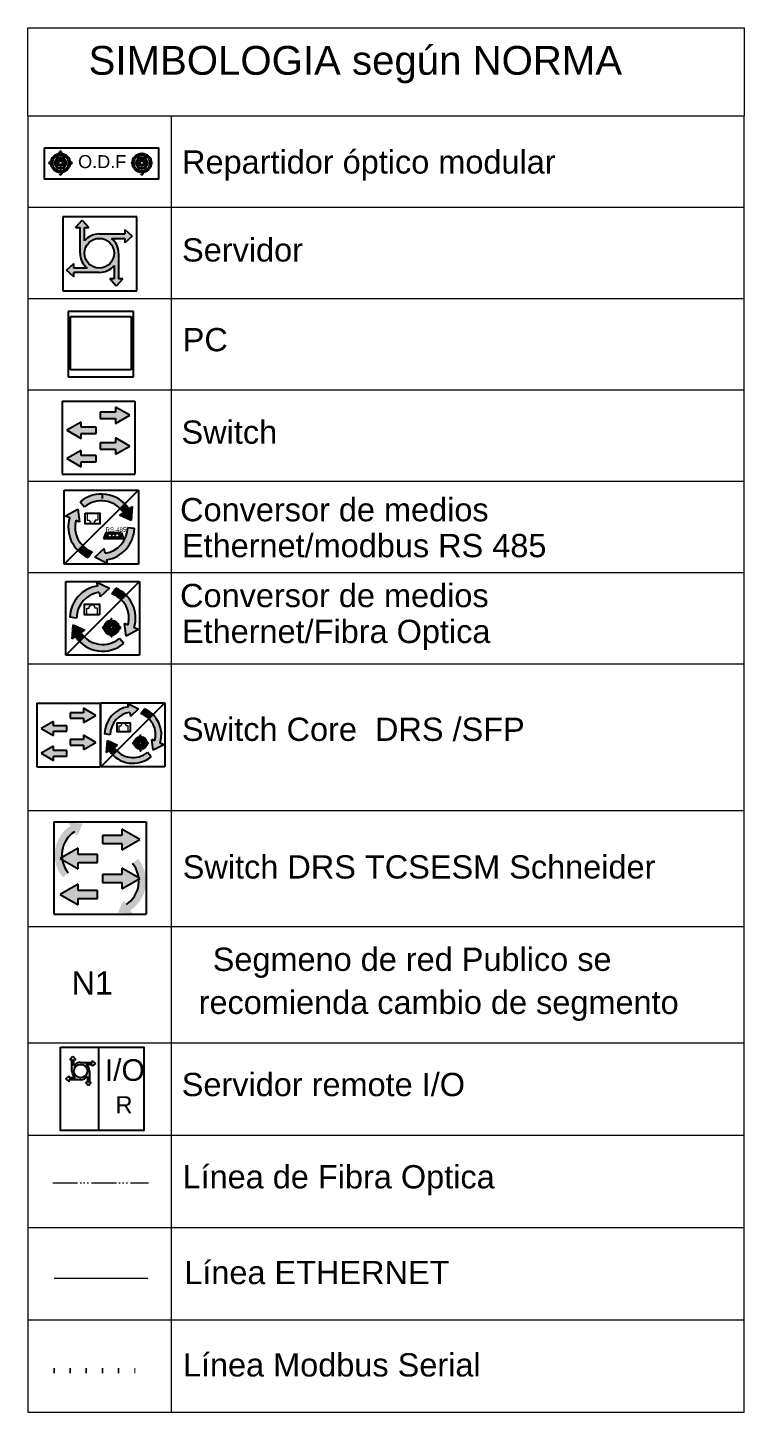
# Model space of a CAD drawing. Header units: millimetres. Extents: x 613 to 2691, y 4464 to 5516.
# Drawn here: x 2552.9 to 2691.2, y 4697 to 4964.1 of the extents above; entities that cross this region are included whole.
import ezdxf
from ezdxf.enums import TextEntityAlignment as Align

# ---------------------------------------------------------------- set-up
doc = ezdxf.new("R2010")
doc.units = ezdxf.units.MM
for name, pattern in [('ACAD_ISO03W100', [30, 12, -18]), ('ACAD_ISO06W100', [36, 24, -3, 0, -3, 0, -3, 0, -3]), ('ACAD_ISO07W100', [3, 0, -3])]:
    doc.linetypes.add(name, pattern=pattern)
doc.layers.add('LETRAS', color=7, linetype='Continuous', lineweight=5)
doc.layers.add('RACK', color=7, linetype='Continuous', lineweight=30)
for name, color, linetype in [('Línea F.O', 7, 'ACAD_ISO06W100'), ('Red de comunicación 485', 7, 'ACAD_ISO07W100'), ('SEGMENTADA', 7, 'ACAD_ISO03W100')]:
    doc.layers.add(name, color=color, linetype=linetype)
doc.styles.get("Standard").update_dxf_attribs({"font": 'arial.ttf'})

# ---------------------------------------------------------------- blocks, each defined once
blk = doc.blocks.new('O.D.F')
h = blk.add_hatch(color=256)
h.dxf.hatch_style = 1
h.paths.add_polyline_path([(-13.81008966296167, 0.1712454923288078, 0.5533011679273435), (-13.81008966296167, -0.3298933542248506), (-13.4343994409187, -0.3298933542248506, -0.0250829855585215), (-13.4467683232042, -0.08348926915891752, -0.02593439486746712), (-13.43354664647268, 0.1712454923288078)])
h.paths.add_polyline_path([(-8.160384981848438, 0.1773312129769238), (-8.539575056181548, 0.1773312129769238, -0.02655657968934562), (-8.525712279326854, -0.08348926915891752, -0.02446122243054062), (-8.537476280540432, -0.3238076332679611), (-8.160384982157211, -0.3238076332679611, 0.5533011673260855)])
h.paths.add_polyline_path([(-11.23646659772066, 2.364282155331466, -0.05105051562131976), (-10.73532775147578, 2.364211904751528), (-10.73532775147578, 2.744496721327096, 0.5533011673260855), (-11.23646659772066, 2.744496721635869)])
h.paths.add_polyline_path([(-11.23439186784344, -2.907423466618411, 0.5533011678461972), (-10.73325302128933, -2.907423466309638), (-10.73325302128933, -2.530976875315673, -0.05105054018279347), (-11.23439186784344, -2.53147189722381)])
h = blk.add_hatch(color=256)
h.dxf.hatch_style = 1
h.paths.add_polyline_path([(-13.44676832288454, -0.08348926915891752, 1), (-8.525712279337734, -0.08348926915891752, 1)])
h.paths.add_polyline_path([(-8.964890499902559, -0.08348926915891752, 1), (-13.00759010231972, -0.08348926915891752, 1)], flags=16)
h.paths.add_polyline_path([(-9.503268532791195, -0.08348926915891752, -1), (-12.46921206943108, -0.08348926915891752, -1)], flags=0)
h.paths.add_polyline_path([(-9.744065520501344, -0.08348926915891752, -1), (-12.22841508172093, -0.08348926915891752, -1)], flags=0)
h.paths.add_polyline_path([(-10.24317628656377, -0.08348926915891752, -1), (-11.72930431565851, -0.08348926915891752, -1)], flags=0)
h.paths.add_polyline_path([(-10.48257467220558, -0.08348926915891752, -1), (-11.4899059300167, -0.08348926915891752, -1)], flags=0)
h = blk.add_hatch(color=256)
h.dxf.hatch_style = 1
h.paths.add_polyline_path([(-12.46921206943108, -0.08348926915891752, 1), (-9.503268532791195, -0.08348926915891752, 1)])
h.paths.add_polyline_path([(-9.744065520501344, -0.08348926915891752, -1), (-12.22841508172093, -0.08348926915891752, -1)], flags=16)
h.paths.add_polyline_path([(-10.24317628656377, -0.08348926915891752, -1), (-11.72930431565851, -0.08348926915891752, -1)], flags=0)
h.paths.add_polyline_path([(-10.48257467220558, -0.08348926915891752, -1), (-11.4899059300167, -0.08348926915891752, -1)], flags=0)
h = blk.add_hatch(color=256)
h.dxf.hatch_style = 1
h.paths.add_polyline_path([(-11.72930431565851, -0.08348926915891752, 1), (-10.24317628656377, -0.08348926915891752, 1)])
h.paths.add_polyline_path([(-10.48257467220558, -0.08348926915891752, -1), (-11.4899059300167, -0.08348926915891752, -1)], flags=16)
h = blk.add_hatch(color=256)
h.dxf.hatch_style = 1
h.paths.add_polyline_path([(7.019271129818208, 0.1712454923288078, 0.5533011679273435), (7.019271129818208, -0.3298933542248506), (7.394961351861639, -0.3298933542248506, -0.0250829855585215), (7.382592469575684, -0.08348926915891752, -0.02593439486746712), (7.395814146307657, 0.1712454923288078)])
h.paths.add_polyline_path([(12.6689758109319, 0.1773312129769238), (12.28978573659879, 0.1773312129769238, -0.02655657968934562), (12.30364851345348, -0.08348926915891752, -0.02446122243054062), (12.2918845122399, -0.3238076332679611), (12.66897581062312, -0.3238076332679611, 0.5533011673260855)])
h.paths.add_polyline_path([(9.592894195059671, 2.364282155331466, -0.05105051562131976), (10.09403304130456, 2.364211904751528), (10.09403304130456, 2.744496721327096, 0.5533011673260855), (9.592894195059671, 2.744496721635869)])
h.paths.add_polyline_path([(9.594968924936893, -2.907423466618411, 0.5533011678461972), (10.09610777149055, -2.907423466309638), (10.09610777149055, -2.530976875315673, -0.05105054018279347), (9.594968924936893, -2.53147189722381)])
h = blk.add_hatch(color=256)
h.dxf.hatch_style = 1
h.paths.add_polyline_path([(7.382592469895792, -0.08348926915891752, 1), (12.3036485134426, -0.08348926915891752, 1)])
h.paths.add_polyline_path([(11.86447029287778, -0.08348926915891752, 1), (7.821770690460617, -0.08348926915891752, 1)], flags=16)
h.paths.add_polyline_path([(11.32609225998914, -0.08348926915891752, -1), (8.360148723349253, -0.08348926915891752, -1)], flags=0)
h.paths.add_polyline_path([(11.08529527227899, -0.08348926915891752, -1), (8.600945711059403, -0.08348926915891752, -1)], flags=0)
h.paths.add_polyline_path([(10.58618450621657, -0.08348926915891752, -1), (9.100056477121825, -0.08348926915891752, -1)], flags=0)
h.paths.add_polyline_path([(10.34678612057476, -0.08348926915891752, -1), (9.339454862763638, -0.08348926915891752, -1)], flags=0)
h = blk.add_hatch(color=256)
h.dxf.hatch_style = 1
h.paths.add_polyline_path([(8.360148723349253, -0.08348926915891752, 1), (11.32609225998914, -0.08348926915891752, 1)])
h.paths.add_polyline_path([(11.08529527227899, -0.08348926915891752, -1), (8.600945711059403, -0.08348926915891752, -1)], flags=16)
h.paths.add_polyline_path([(10.58618450621657, -0.08348926915891752, -1), (9.100056477121825, -0.08348926915891752, -1)], flags=0)
h.paths.add_polyline_path([(10.34678612057476, -0.08348926915891752, -1), (9.339454862763638, -0.08348926915891752, -1)], flags=0)
h = blk.add_hatch(color=256)
h.dxf.hatch_style = 1
h.paths.add_polyline_path([(9.100056477121825, -0.08348926915891752, 1), (10.58618450621657, -0.08348926915891752, 1)])
h.paths.add_polyline_path([(10.34678612057476, -0.08348926915891752, -1), (9.339454862763638, -0.08348926915891752, -1)], flags=16)
for p, q in [((-13.43350791901275, 0.1712454923288078), (-13.81008966327045, 0.1712454923288078)), ((-11.23646659772066, 2.367914977068949), (-11.23646659772066, 2.744496721635869)), ((-10.73532775147578, 2.367914977068949), (-10.73532775147578, 2.744496721635869)), ((-8.536966726415358, 0.1773312129769238), (-8.160384982465985, 0.1773312129769238)), ((-13.43350791901275, -0.3298933542248506), (-13.81008966327045, -0.3298933542248506)), ((-10.73325302128933, -2.530841722360265), (-10.73325302128933, -2.907423466618411)), ((-8.536966726415358, -0.3238076332679611), (-8.160384982465985, -0.3238076332679611)), ((10.09610777149055, -2.530841722360265), (10.09610777149055, -2.907423466618411))]:
    blk.add_line(p, q)
blk.add_lwpolyline([(-15.05533899297734, 3.773528597268296), (14.13274212205579, 3.773528597268296), (14.13274212205579, -4.240094632826867), (-15.05533899297734, -4.240094632826867)], close=True)
for centre, radius in [((-10.98624030111114, -0.08348926915891752), 2.460528021773404), ((-10.98624030111114, -0.08348926915891752), 2.021349801208579), ((-10.98624030111114, -0.08348926915891752), 1.482971768319944), ((-10.98624030111114, -0.08348926915891752), 1.242174780609794), ((-10.98624030111114, -0.08348926915891752), 0.7430640145473717), ((-10.98624030111114, -0.08348926915891752), 0.503665628905558), ((9.843120491669197, -0.08348926915891752), 2.460528021773404), ((9.843120491669197, -0.08348926915891752), 2.021349801208579), ((9.843120491669197, -0.08348926915891752), 1.482971768319944), ((9.843120491669197, -0.08348926915891752), 1.242174780609794), ((9.843120491669197, -0.08348926915891752), 0.7430640145473717), ((9.843120491669197, -0.08348926915891752), 0.503665628905558)]:
    blk.add_circle(centre, radius)
for centre, start, end in [((-13.65297852445883, -0.07932393094802137), 122.0883867405093, 237.9116132594908), ((-10.98589717475261, 2.587385582515026), 32.0883867405272, 147.9116132594728), ((-8.317496120969281, -0.07323820999113195), 302.0883867405272, 57.91161325947281), ((-10.98382244456616, -2.750312327806796), 212.0883867405272, 327.9116132594728), ((9.845538348213722, -2.750312327806796), 212.0883867405272, 327.9116132594728)]:
    blk.add_arc(centre, 0.2957514933841797, start, end)
at = {"insert": (-6.476095732202339, 1.909890228812628), "char_height": 3.316157899691895, "attachment_point": 1}
blk.add_mtext_dynamic_manual_height_columns('O.D.F', width=5.781666658497025, gutter_width=16.58078949845947, heights=[0], dxfattribs=at)
blk = doc.blocks.new('Servidor')
h = blk.add_hatch(color=256)
h.dxf.hatch_style = 1
h.paths.add_polyline_path([(0.01000995837739538, 0.005182445553373325), (0.007798916393312538, 0.007195767030225396), (0.007798916393767286, 0.005853552712096644), (3.413153548854908e-13, 0.005853552712454383, 0.2236037787042339), (-0.004511338394422637, 0.003729866652910028), (-0.004511338394422637, 0.007798916393767286), (-0.003169124076976004, 0.007798916393994659), (-0.005182445553145954, 0.01000995837716801), (-0.00719576702977065, 0.007798916393312538), (-0.00585355271186927, 0.007798916393539912), (-0.005853552712454384, 3.413146501540787e-13, 0.2236037787202359), (-0.003729866652635015, -0.004511338394650011), (-0.007798916393767286, -0.004511338394422637), (-0.007798916393767286, -0.003169124076976003), (-0.01000995837694063, -0.005182445553373329), (-0.007798916392857789, -0.007195767030225397), (-0.007798916393312538, -0.005853552712096644), (-1.706584092792118e-13, -0.005853552712454385, 0.2236037787285848), (0.004511338394877384, -0.003729866652360006), (0.004511338394877384, -0.007798916393767284), (0.003169124077430752, -0.007798916393994659), (0.005182445553600699, -0.010009958377168), (0.007195767030225401, -0.007798916393085161), (0.005853552712324016, -0.00779891639353991), (0.005853552712454385, -3.413155175158167e-13, 0.2236037787202359), (0.003729866652635015, 0.004511338394650011), (0.007798916393767286, 0.004511338394422637), (0.007798916394222035, 0.003169124076976004)])
h.paths.add_polyline_path([(0.004511338394726475, 0, -1), (-0.004511338394726475, 0, -1)], flags=16)
for p, q in [((-0.01112041947931175, 0.01108988545661305), (-0.01112041947931175, -0.01141011454342333)), ((0.01137958052072463, 0.01108988545661305), (-0.01112041947931175, 0.01108988545661305)), ((-0.00719576702977065, 0.007798916393312538), (-0.005182445553145953, 0.010009958377168)), ((-0.005182445553145953, 0.010009958377168), (-0.003169124076976004, 0.007798916393994659)), ((0.01137958052072463, -0.01141011454342333), (0.01137958052072463, 0.01108988545661305)), ((-0.00719576702977065, 0.007798916393312538), (-0.005853552712324017, 0.007798916393539912)), ((-0.005853552712324017, 0), (-0.00585355271186927, 0.007798916393539912)), ((-0.004511338394422637, 0.003729866652520286), (-0.004511338394422637, 0.007798916393539912)), ((-0.004511338394422637, 0.007798916393767286), (-0.003169124076976004, 0.007798916393994659)), ((0, 0.005853552712551391), (0.007798916393767286, 0.005853552712096644)), ((0.003729866652975034, 0.004511338394650011), (0.007798916393767286, 0.004511338394422637)), ((0.007798916393312538, 0.007195767030225397), (0.007798916393767286, 0.005853552712551391)), ((0.007798916393312538, 0.007195767030225397), (0.01000995837739538, 0.005182445553373327)), ((0.01000995837739538, 0.005182445553373327), (0.007798916394222033, 0.003169124076976004)), ((0.007798916393767286, 0.004511338394650011), (0.007798916394222033, 0.003169124076976004)), ((0.005853552712778765, 0), (0.005853552712324017, -0.007798916393539912)), ((-0.01000995837694063, -0.005182445553373327), (-0.007798916393767286, -0.003169124076976004)), ((-0.007798916393767286, -0.004511338394650011), (-0.007798916393767286, -0.003169124076976004)), ((0.004511338394877384, -0.003729866652520286), (0.004511338394877384, -0.007798916393539912)), ((-0.007798916392857791, -0.007195767030225397), (-0.01000995837694063, -0.005182445553373327)), ((-0.003729866652520286, -0.004511338394650011), (-0.007798916393312538, -0.004511338394422637)), ((0, -0.005853552712324017), (-0.007798916393312538, -0.005853552712096644)), ((-0.007798916392857791, -0.007195767030225397), (-0.007798916393312538, -0.005853552712324017)), ((0.004511338394877384, -0.007798916393767286), (0.003169124077430752, -0.007798916393994659)), ((0.005182445553600701, -0.010009958377168), (0.003169124077430752, -0.007798916393994659)), ((0.007195767030225397, -0.007798916393085165), (0.005182445553600701, -0.010009958377168)), ((0.007195767030225397, -0.007798916393085165), (0.005853552712778765, -0.007798916393539912)), ((-0.01112041947931175, -0.01141011454342333), (0.01137958052072463, -0.01141011454342333))]:
    blk.add_line(p, q)
blk.add_circle((0, 0), 0.004511338394726475)
for start, end in [(90, 140.4168716280866), (0, 50.41687162808657), (180, 230.4168716280866), (270, 320.4168716280865)]:
    blk.add_arc((0, 0), 0.005853552712454384, start, end)
blk = doc.blocks.new('pc')
blk.add_lwpolyline([(7.773080970128376, 8.897666323093972), (-12.31022558130871, 8.897666323093972), (-12.31022558130871, -11.17034053075417), (7.773080970128376, -11.17034053075417)], close=True)
at = {"layer": 'Línea F.O'}
blk.add_lwpolyline([(-11.56629723428296, 7.312600997414165), (7.091450185160738, 7.312600997414165), (7.091450185160738, -9.033577927112447), (-11.56629723428296, -9.033577927112447)], close=True, dxfattribs=at)
blk = doc.blocks.new('Switch')
h = blk.add_hatch(color=256)
h.dxf.hatch_style = 1
h.paths.add_polyline_path([(0.005095460543316221, 0.008981120919770547), (0.005095460543316221, 0.007434474695855897), (0.0003636602739334194, 0.007434474695855897), (0.0003636602739334194, 0.005476317794091301), (0.005095460543316221, 0.005476317794091301), (0.005095460543316221, 0.003929671570176652), (0.009470144005945258, 0.006455396244973599)])
h.paths.add_polyline_path([(0.009470144005945258, -0.003089543108444559), (0.005095460543316221, -0.0005638184336476115), (0.005095460543316221, -0.002110464657562261), (0.0003636602739334194, -0.002110464657562259), (0.0003636602739334194, -0.004068621559326859), (0.005095460543316221, -0.004068621559326857), (0.005095460543316221, -0.005615267783241505)])
h.paths.add_polyline_path([(-0.0008616959780738407, -0.005972321184117392), (-0.005593496247456642, -0.005972321184117391), (-0.005593496247456642, -0.004425674960202739), (-0.009968179710085675, -0.006951399634999689), (-0.005593496247456642, -0.009477124309796636), (-0.005593496247456644, -0.007930478085881989), (-0.0008616959780738389, -0.007930478085881985)])
h.paths.add_polyline_path([(-0.0008616959780738398, 0.002811917152939714), (-0.005593496247456644, 0.002811917152939714), (-0.005593496247456642, 0.004358563376854362), (-0.009968179710085682, 0.001832838702057415), (-0.005593496247456642, -0.000692885972739532), (-0.005593496247456644, 0.0008537602511751174), (-0.0008616959780738389, 0.0008537602511751183)])
for p, q in [((-0.01147213251488211, 0.01076012363773771), (0.01102786748515427, 0.01076012363773771)), ((-0.01147213251488211, 0.01076012363773771), (-0.01147213251488211, -0.01173987636229867)), ((0.009470144005945258, 0.006455396244973599), (0.005095460543316221, 0.008981120919770547)), ((0.005095460543316221, 0.008981120919770547), (0.005095460543316221, 0.007434474695855897)), ((0.01102786748515427, 0.01076012363773771), (0.01102786748515427, -0.0004898763622804836)), ((-0.005593496247456642, 0.004358563376854363), (-0.009968179710085678, 0.001832838702057416)), ((-0.005593496247456642, 0.002811917152939714), (-0.005593496247456642, 0.004358563376854363)), ((0.005095460543316221, 0.007434474695855897), (0.0003636602739334194, 0.007434474695855897)), ((0.0003636602739334194, 0.007434474695855897), (0.0003636602739334194, 0.005476317794091301)), ((0.0003636602739334194, 0.005476317794091301), (0.005095460543316221, 0.005476317794091301)), ((0.005095460543316221, 0.003929671570176652), (0.009470144005945258, 0.006455396244973599)), ((0.005095460543316221, 0.005476317794091301), (0.005095460543316221, 0.003929671570176652)), ((-0.009968179710085678, 0.001832838702057416), (-0.005593496247456642, -0.000692885972739532)), ((-0.0008616959780738398, 0.002811917152939714), (-0.005593496247456642, 0.002811917152939714)), ((-0.005593496247456642, -0.000692885972739532), (-0.005593496247456642, 0.0008537602511751174)), ((-0.005593496247456642, 0.0008537602511751174), (-0.0008616959780738398, 0.0008537602511751174)), ((-0.0008616959780738398, 0.0008537602511751174), (-0.0008616959780738398, 0.002811917152939714)), ((0.005095460543316221, -0.002110464657562261), (0.0003636602739334194, -0.002110464657562261)), ((0.0003636602739334194, -0.002110464657562261), (0.0003636602739334194, -0.004068621559326857)), ((0.0003636602739334194, -0.004068621559326857), (0.005095460543316221, -0.004068621559326857)), ((0.009470144005945258, -0.003089543108444559), (0.005095460543316221, -0.0005638184336476115)), ((0.005095460543316221, -0.0005638184336476115), (0.005095460543316221, -0.002110464657562261)), ((0.005095460543316221, -0.005615267783241507), (0.009470144005945258, -0.003089543108444559)), ((0.005095460543316221, -0.004068621559326857), (0.005095460543316221, -0.005615267783241507)), ((0.01102786748515427, -0.0004898763622804836), (0.01102786748515427, -0.01173987636229867)), ((-0.005593496247456642, -0.004425674960202741), (-0.009968179710085678, -0.006951399634999689)), ((-0.009968179710085678, -0.006951399634999689), (-0.005593496247456642, -0.009477124309796636)), ((-0.005593496247456642, -0.005972321184117391), (-0.005593496247456642, -0.004425674960202741)), ((-0.0008616959780738398, -0.005972321184117391), (-0.005593496247456642, -0.005972321184117391)), ((-0.005593496247456642, -0.009477124309796636), (-0.005593496247456642, -0.007930478085881987)), ((-0.005593496247456642, -0.007930478085881987), (-0.0008616959780738398, -0.007930478085881987)), ((-0.0008616959780738398, -0.007930478085881987), (-0.0008616959780738398, -0.005972321184117391)), ((-0.01147213251488211, -0.01173987636229867), (0.01102786748515427, -0.01173987636229867))]:
    blk.add_line(p, q)
blk = doc.blocks.new('Conversor ethernet-RS485')
h = blk.add_hatch(color=256)
h.dxf.hatch_style = 1
h.paths.add_polyline_path([(4.221374055127235, 4.231855029303695), (5.453732266725195, 5.46421324090167, 0.38773184986765), (-6.125958824729925, 6.001347141051864), (-4.999613167959547, 4.671278797692723, -0.3871099552367024)])
h = blk.add_hatch(color=256)
h.dxf.hatch_style = 1
h.paths.add_polyline_path([(-7.249813635788515, 1.171197566149267), (-6.332310201852579, 0.7707336568018945), (-6.750391159882383, 4.054349132671859), (-9.984614377007347, 2.364859579424319), (-8.861245677102911, 1.87454139142433, 0.2765972888348588), (-6.705658561538385, -6.695177587362052), (-5.473300349940425, -5.462819375764077, -0.268517728618183)])
h = blk.add_hatch(color=256)
h.dxf.hatch_style = 1
h.paths.add_polyline_path([(7.360813712950858, 4.725084045513313), (6.527655381878857, 4.152123768751996, 0.04942118035468872), (5.453732266725194, 5.464213240901669), (4.221374055127234, 4.231855029303694, -0.05034815951668885), (5.091422825959296, 3.164431306591278), (4.077273301605601, 2.467003973876672), (7.085805071961659, 1.08654793644655)])
h = blk.add_hatch(color=256)
h.dxf.hatch_style = 1
h.paths.add_polyline_path([(0.3314314653709438, -7.398431771034581), (0.07284984484340384, -6.194163201906576), (-2.349812497329367, -8.44974061362882), (0.9094531949549491, -10.09039960189466), (0.6980422076243595, -9.105814508821968, 0.360132518161384), (7.962936448736015, -0.8945756602265247), (6.224589086939723, -0.6641710331766455, -0.3713539048343394)])
h = blk.add_hatch(color=256)
h.dxf.hatch_style = 1
h.paths.add_polyline_path([(-5.473300349940422, -5.462819375764078), (-6.705658561538383, -6.695177587362052, 0.09316399340022), (-4.081955475754881, -8.48583994264542), (-3.033639330676726, -7.031170841227143, -0.1069805864624451)])
for p, q in [((-10.26241894605209, 9.034853623410527), (9.02437264923401, 9.034853623410527)), ((-10.26241894605209, -10.2519379718758), (-10.26241894605209, 9.034853623410527)), ((9.02437264923401, 9.034853623410527), (-10.26241894605209, -10.2519379718758)), ((-0.3930220590073077, 7.983645889247327), (-0.3930220590073077, 6.819875099609362)), ((9.02437264923401, 9.034853623410527), (9.02437264923401, -10.2519379718758)), ((-9.984614377007347, 2.364859579424319), (-6.750391159882383, 4.054349132671859)), ((-6.750391159882383, 4.054349132671859), (-6.332310201852579, 0.7707336568018945)), ((-6.125958824763984, 6.001347141092083), (-4.999613167979078, 4.671278797715786)), ((7.360813712950858, 4.725084045513313), (6.527655382012199, 4.152123768843694)), ((7.360813712950858, 4.725084045513313), (7.085805071961659, 1.08654793644655)), ((-9.984614377007347, 2.364859579424319), (-8.861245677184797, 1.87454139146007)), ((-7.249813635585724, 1.171197566060755), (-6.332310201852579, 0.7707336568018945)), ((5.09142282584753, 3.164431306514416), (4.077273301605601, 2.467003973876672)), ((7.085805071961659, 1.08654793644655), (4.077273301605601, 2.467003973876672)), ((0.5297599043969967, -2.028390480402777), (-0.06237560567205946, -3.600052018870883)), ((0.8605948785352666, -2.193772389496871), (0.4284252798770467, -3.340848227301422)), ((4.618934788119077, -3.340848227301422), (0.4284252798770467, -3.340848227301422)), ((0.5297599043969967, -2.028390480402777), (4.526675368018005, -2.028390480402777)), ((0.8605948785352666, -2.193772389496871), (4.186765189460857, -2.193772389496871)), ((4.186765189460857, -2.193772389496871), (4.618934788118622, -3.340848227301422)), ((4.526675368018005, -2.028390480402777), (5.118810878087061, -3.600052018870883)), ((6.224589086857577, -0.6641710331657578), (7.962936448961045, -0.8945756602563506)), ((-3.033639330472852, -7.031170840944242), (-4.081955475666291, -8.485839942522489)), ((-2.349812497329367, -8.44974061362882), (0.07284984484340384, -6.194163201906576)), ((-0.06237560567205946, -3.600052018870883), (5.118810878087061, -3.600052018870883)), ((0.3314314653243855, -7.398431770817751), (0.07284984484340384, -6.194163201906576)), ((9.02437264923401, -10.2519379718758), (-10.26241894605209, -10.2519379718758)), ((0.9094531949549491, -10.09039960189466), (-2.349812497329367, -8.44974061362882)), ((0.6980422075835122, -9.105814508631738), (0.9094531949549491, -10.09039960189466))]:
    blk.add_line(p, q)
blk.add_lwpolyline([(-4.875527827064616, 3.008209042703811), (-0.9924645688470264, 3.008209042703811), (-0.9924645688470264, 0.2582240603073842), (-4.875527827064616, 0.2582240603073842)], close=True)
for centre in [(1.066408430927368, -3.048204118591002), (1.128621669916356, -2.390285893044847), (2.087381258506866, -2.390285893044847), (2.087381258506866, -3.054466906505922), (2.95321248010805, -2.390285893044847), (2.95321248010805, -3.054466906505922), (4.000815977176899, -2.390285893044847), (4.000815977176899, -3.054466906505922)]:
    blk.add_circle(centre, 0.152958582864664)
for radius, start, end in [(8.597989976763017, 33.64110091726706, 129.7299865372261), (6.855172856567786, 33.41860244247363, 129.5954817213527), (8.597989976763017, 163.1964071584444, 246.3317670905333), (6.855172856567786, 164.9306315022408, 249.4774307495182), (6.855172856567786, 278.0654493901367, 359.5561521544638), (8.597989976763017, 278.8880070471303, 358.110397773362)]:
    blk.add_arc((-0.6303780815069331, -0.6110672391298522), radius, start, end)
at = {"layer": 'RACK', "lineweight": 20}
for p, q in [((-1.581638383817335, 2.831141525220573), (-4.349927853926602, 2.831143985529025)), ((-4.349927853926602, 2.831143985529025), (-4.349927853926602, 1.221477512001911)), ((-4.349927853926602, 1.221477512001911), (-3.724325365838013, 1.221477512001911)), ((-3.724325365838013, 1.221477512001911), (-3.724325365838013, 0.8307832468778997)), ((-3.724325365838013, 0.8307832468778997), (-3.474086423299923, 0.8307832468778997)), ((-3.474086423299923, 0.8307832468778997), (-3.474086423299923, 0.4400865220839023)), ((-3.474086423299923, 0.4400865220839023), (-2.457479814656836, 0.4400865220839023)), ((-2.207240871906379, 0.8307807872079138), (-2.457479814656836, 0.8307807872079138)), ((-2.457479814656836, 0.8307807872079138), (-2.457479814656836, 0.4400840617749964)), ((-1.581638383817335, 1.221475052331925), (-2.207240871906379, 1.221475052331925)), ((-2.207240871906379, 1.221475052331925), (-2.207240871906379, 0.8307807872079138)), ((-1.581638383817335, 2.831141525220573), (-1.581638383817335, 1.221475052331925))]:
    blk.add_line(p, q, dxfattribs=at)
at = {"insert": (0.4553087029266862, -0.6918825687930621), "char_height": 1.142619461578552, "attachment_point": 1}
blk.add_mtext_dynamic_manual_height_columns('RS-485', width=3.954452508161895, gutter_width=5.71309730789276, heights=[0], dxfattribs=at)
blk = doc.blocks.new('Conversor Ethernet-FO')
h = blk.add_hatch(color=256)
h.dxf.hatch_style = 1
h.paths.add_polyline_path([(0.004537903195162112, 0.00483157051194449), (0.005761137388821483, 0.00605480470560386, 0.3877318498682067), (-0.005732821073736631, 0.006587961824187584), (-0.004614814549141916, 0.005267740915835476, -0.3871099552390349)])
h = blk.add_hatch(color=256)
h.dxf.hatch_style = 1
h.paths.add_polyline_path([(-0.006848355194145783, 0.001793573256732229), (-0.005937644685900523, 0.001396074264675917), (-0.006352630295396011, 0.004655378816778466), (-0.009562908274574511, 0.002978397747483541), (-0.008447856666300154, 0.002491709731155881, 0.2765972888300592), (-0.006308228884085368, -0.006014561567302993), (-0.005084994690425997, -0.004791327373643621, -0.2685177286090352)])
h = blk.add_hatch(color=256)
h.dxf.hatch_style = 1
h.paths.add_polyline_path([(-0.004779939632614778, 0.002679722048918226, 0.5533011679273435), (-0.004779939632614778, 0.002285844514511443), (-0.004484660311368794, 0.002285844514511443, -0.0250829855585215), (-0.004494381818383113, 0.002479509472089664, -0.02593439486746712), (-0.004483990044900894, 0.002679722048918226)])
h.paths.add_polyline_path([(-0.000339470159820718, 0.002684505211612592), (-0.0006375002417763134, 0.002684505211612592, -0.02655657968934562), (-0.0006266045862090182, 0.002479509472089664, -0.02446122243054062), (-0.0006358506778052393, 0.002290627677433182), (-0.0003394701601833463, 0.002290627677433182, 0.5533011673260855)])
h.paths.add_polyline_path([(-0.002757162283856751, 0.004403371850688806, -0.05105051562131976), (-0.002363284749677341, 0.004403316636450688), (-0.002363284749677341, 0.004702207147242622, 0.5533011673260855), (-0.002757162283856751, 0.004702207147605249)])
h.paths.add_polyline_path([(-0.002755531618942941, 0.0002599963641643143, 0.5533011678461972), (-0.002361654084566844, 0.0002599963642132552), (-0.002361654084566844, 0.0005558701647631215, -0.05105054018279347), (-0.002755531618973628, 0.0005554810951027278)])
h = blk.add_hatch(color=256)
h.dxf.hatch_style = 1
h.paths.add_polyline_path([(-0.004494381818383113, 0.002479509472089664, 1), (-0.0006266045862090186, 0.002479509472089664, 1)])
h.paths.add_polyline_path([(-0.0009717832444758488, 0.002479509472089664, -1), (-0.004149203160116283, 0.002479509472089664, -1)], flags=16)
h.paths.add_polyline_path([(-0.001394929471521969, 0.002479509472089664, -1), (-0.003726056933070163, 0.002479509472089664, -1)], flags=0)
h.paths.add_polyline_path([(-0.00158418744753359, 0.002479509472089664, -1), (-0.003536798957058542, 0.002479509472089664, -1)], flags=0)
h.paths.add_polyline_path([(-0.001976470981845435, 0.002479509472089664, -1), (-0.003144515422746697, 0.002479509472089664, -1)], flags=0)
h.paths.add_polyline_path([(-0.002164629705747567, 0.002479509472089664, -1), (-0.002956356698844565, 0.002479509472089664, -1)], flags=0)
h = blk.add_hatch(color=256)
h.dxf.hatch_style = 1
h.paths.add_polyline_path([(-0.003726056933070163, 0.002479509472089664, 1), (-0.001394929471521969, 0.002479509472089664, 1)])
h.paths.add_polyline_path([(-0.00158418744753359, 0.002479509472089664, -1), (-0.003536798957058542, 0.002479509472089664, -1)], flags=16)
h.paths.add_polyline_path([(-0.001976470981845435, 0.002479509472089664, -1), (-0.003144515422746697, 0.002479509472089664, -1)], flags=0)
h.paths.add_polyline_path([(-0.002164629705747567, 0.002479509472089664, -1), (-0.002956356698844565, 0.002479509472089664, -1)], flags=0)
h = blk.add_hatch(color=256)
h.dxf.hatch_style = 1
h.paths.add_polyline_path([(0.007654099364572176, 0.00532114780548909), (0.006827109492951037, 0.004752429558172075, 0.04942118035614307), (0.005761137388821484, 0.006054804705603859), (0.004537903195162115, 0.004831570511944489, -0.05034815952146951), (0.005401510380729342, 0.003772049680595273), (0.004394869321231454, 0.003079785894897213), (0.007381126806649263, 0.001709550348095945)])
h = blk.add_hatch(color=256)
h.dxf.hatch_style = 1
h.paths.add_polyline_path([(-0.003144515422746697, 0.002479509472089664, 1), (-0.001976470981845435, 0.002479509472089664, 1)])
h.paths.add_polyline_path([(-0.002164629705747567, 0.002479509472089664, -1), (-0.002956356698844565, 0.002479509472089664, -1)], flags=16)
h = blk.add_hatch(color=256)
h.dxf.hatch_style = 1
h.paths.add_polyline_path([(0.0006767605969008276, -0.006712609063752958), (0.0004200934386062718, -0.005517256545090277), (-0.001984632223638981, -0.007756134324836238), (0.001250502823495481, -0.00938464635623859), (0.001040657060948964, -0.008407350841652266, 0.3601325181586739), (0.008251764160690627, -0.0002569055918496856), (0.006526287011765085, -2.820681290218027e-05, -0.371353904830479)])
h = blk.add_hatch(color=256)
h.dxf.hatch_style = 1
h.paths.add_polyline_path([(-0.005084994690425998, -0.004791327373643622), (-0.006308228884085367, -0.00601456156730299, 0.0931639934050975), (-0.003703950924550729, -0.007791966384963604), (-0.002663396204242547, -0.006348067225883331, -0.1069805864608786)])
for p, q in [((-0.009838656060310313, 0.009599009116300294), (0.009305341799517919, 0.009599009116300294)), ((-0.009838656060310313, -0.009544988743527938), (-0.009838656060310313, 0.009599009116300294)), ((0.009305341799517919, 0.009599009116300294), (-0.009838656060310313, -0.009544988743527938)), ((0.009305341799517919, 0.009599009116300294), (0.009305341799517919, -0.009544988743527938)), ((-0.009562908274574511, 0.002978397747483541), (-0.006352630295396011, 0.004655378816778466)), ((-0.006352630295396011, 0.004655378816778466), (-0.005937644685900523, 0.001396074264675917)), ((-0.005732821073706873, 0.006587961824152444), (-0.004614814549086077, 0.005267740915769537)), ((-0.002757162283856751, 0.004406227121074441), (-0.002757162283856751, 0.004702207147368714)), ((-0.002363284749677341, 0.004406227121074441), (-0.002363284749677341, 0.004702207147368714)), ((0.005401510380579566, 0.003772049680492273), (0.004394869321231454, 0.003079785894897213)), ((0.007654099364572176, 0.00532114780548909), (0.006827109493087846, 0.004752429558266158)), ((0.007654099364572176, 0.00532114780548909), (0.007381126806649263, 0.001709550348095945)), ((-0.009562908274574511, 0.002978397747483541), (-0.00844785666640746, 0.002491709731202718)), ((-0.006848355194051692, 0.001793573256691161), (-0.005937644685900523, 0.001396074264675917)), ((-0.004483959606446597, 0.002679722048918226), (-0.004779939632740871, 0.002679722048918226)), ((-0.004483959606446597, 0.002285844514511443), (-0.004779939632740871, 0.002285844514511443)), ((-0.002361654084566844, 0.0005559763903814352), (-0.002361654084566844, 0.0002599963640871616)), ((-0.0006354501863515272, 0.002684505211612592), (-0.0003394701602846273, 0.002684505211612592)), ((-0.0006354501863515272, 0.002290627677433182), (-0.0003394701602846273, 0.002290627677433182)), ((0.007381126806649263, 0.001709550348095945), (0.004394869321231454, 0.003079785894897213)), ((0.006526287011638487, -2.820681288540072e-05), (0.008251764160831954, -0.0002569055918684171)), ((-0.002663396204070523, -0.006348067225644627), (-0.003703950924546007, -0.00779196638495705)), ((-0.001984632223638982, -0.007756134324836239), (0.0004200934386062727, -0.005517256545090277)), ((0.0006767605968889256, -0.006712609063697528), (0.0004200934386062727, -0.005517256545090277)), ((0.009305341799517919, -0.009544988743527938), (-0.009838656060310313, -0.009544988743527938)), ((0.001250502823495481, -0.00938464635623859), (-0.001984632223638982, -0.007756134324836239)), ((0.001040657060912054, -0.008407350841480365), (0.001250502823495481, -0.00938464635623859))]:
    blk.add_line(p, q)
blk.add_lwpolyline([(0.000605134920602407, -0.0008631636876491738), (0.004459449119918329, -0.0008631636876491738), (0.004459449119918329, -0.003592788589452792), (0.000605134920602407, -0.003592788589452792)], close=True)
for radius in [0.001933888616087047, 0.001588709957820217, 0.001165563730774097, 0.000976305754762476, 0.0005840222204506311, 0.0003958634965484994]:
    blk.add_circle((-0.002560493202296066, 0.002479509472089664), radius)
for centre, radius, start, end in [((-0.0002779279948299518, 2.450381634844234e-05), 0.008534332986412688, 33.64110091726343, 129.7299865372261), ((-0.0002779279948299518, 2.450381634844234e-05), 0.006804419171862437, 33.41860244247363, 129.5954817213627), ((-0.002560223516880733, 0.004578723309571903), 0.0002324502875745266, 32.0883867405272, 147.9116132594728), ((-0.0002779279948299518, 2.450381634844234e-05), 0.008534332986412688, 163.1964071584482, 246.3317670905452), ((-0.0002779279948299518, 2.450381634844234e-05), 0.006804419171862437, 164.9306315022249, 249.4774307495137), ((-0.004656455794944059, 0.002482783281714834), 0.0002324502875745266, 122.0883867405093, 237.9116132594908), ((-0.002558592851770236, 0.0003834802018839734), 0.0002324502875745266, 212.0883867405272, 327.9116132594728), ((-0.0004629539978540653, 0.002487566444636574), 0.0002324502875745266, 302.0883867405272, 57.91161325947281), ((-0.0002779279948299518, 2.450381634844234e-05), 0.006804419171862437, 278.0654493901238, 359.556152154464), ((-0.0002779279948299518, 2.450381634844234e-05), 0.008534332986412688, 278.8880070471561, 358.1103977733615)]:
    blk.add_arc(centre, radius, start, end)
at = {"layer": 'RACK', "lineweight": 20}
for p, q in [((0.003874637374634088, -0.001038920249124456), (0.001126843506040726, -0.001038917807131182)), ((0.001126843506040726, -0.001038917807131182), (0.001126843506040726, -0.002636666783241051)), ((0.001126843506040726, -0.002636666783241051), (0.001747814217265525, -0.002636666783241051)), ((0.001747814217265525, -0.002636666783241051), (0.001747814217265525, -0.003024468462848998)), ((0.001747814217265525, -0.003024468462848998), (0.00199620046425994, -0.003024468462848998)), ((0.00199620046425994, -0.003024468462848998), (0.00199620046425994, -0.003412272583995471)), ((0.00199620046425994, -0.003412272583995471), (0.003005280416414874, -0.003412272583995471)), ((0.003253666663636662, -0.003024470904387525), (0.003005280416414874, -0.003024470904387525)), ((0.003005280416414874, -0.003024470904387525), (0.003005280416414874, -0.003412275025988745)), ((0.003874637374634088, -0.002636669224779578), (0.003253666663636662, -0.002636669224779578)), ((0.003253666663636662, -0.002636669224779578), (0.003253666663636662, -0.003024470904387525)), ((0.003874637374634088, -0.001038920249124456), (0.003874637374634088, -0.002636669224779578))]:
    blk.add_line(p, q, dxfattribs=at)
blk = doc.blocks.new('Servidor I O Remoto')
h = blk.add_hatch(color=256)
h.dxf.hatch_style = 1
h.paths.add_polyline_path([(-2.576141580648255, 4.887692054566983, 0.2236037786780195), (-4.191236451395525, 4.127395627701048), (-4.191236451395525, 5.584147657969879), (-3.710713096694235, 5.584147658051734), (-4.431498128669773, 6.375718197461538), (-5.152283160969091, 5.584147657807989), (-4.671759806100454, 5.584147657889844), (-4.671759806264165, 2.792050500657426, 0.2236008565820394), (-3.911463379429069, 1.176978957992105), (-5.368215409715049, 1.176978958072141), (-5.368215409715049, 1.657502312777069), (-6.159785949042998, 0.9367172806378217), (-5.368215409387631, 0.2159322482566486), (-5.36821540955134, 0.6964556032053224), (-2.576141580709691, 0.6964556030754778, 0.2236037787500794), (-0.9610467095735657, 1.456752030337429), (-0.9610467095735657, -2.455626813002709e-10), (-1.441570064278495, -3.255991032347083e-10), (-0.7207850323029561, -0.7915705397372221), (4.440892098500626e-16, -8.881784197001252e-16), (-0.4805233548686374, -1.637090463191271e-10), (-0.4805233549025019, 2.792073828698357, 0.2236037787259505), (-1.240819781968645, 4.407168699734029), (0.2159322485822486, 4.407168699653994), (0.2159322487459572, 3.926645344947246), (1.007502788073907, 4.647430377086494), (0.2159322484221771, 5.368215409469485), (0.215932248582249, 4.887692054438958)])
h.paths.add_polyline_path([(-0.9610467097367186, 2.792073828821231, -1), (-4.19123645155979, 2.792073828821231, -1)], flags=16)
for p, q in [((-5.152283160969091, 5.584147657807989), (-4.431498128669773, 6.375718197461538)), ((-5.152283160969091, 5.584147657807989), (-4.671759806264163, 5.584147657889844)), ((-4.671759806264163, 2.792073828821231), (-4.671759806100454, 5.584147657889844)), ((-4.431498128669773, 6.375718197461538), (-3.710713096694235, 5.584147658051734)), ((-4.191236451395525, 4.12739562752904), (-4.191236451395525, 5.584147657889844)), ((-4.191236451395525, 5.584147657969879), (-3.710713096694235, 5.584147658051734)), ((-2.576141580648255, 4.887692054600848), (0.2159322485822486, 4.887692054438958)), ((-1.240819781694881, 4.407168699734029), (0.2159322485822486, 4.407168699653994)), ((0.2159322484221775, 5.368215409469485), (0.2159322485822486, 4.887692054600848)), ((0.2159322484221775, 5.368215409469485), (1.007502788073907, 4.647430377086494)), ((1.007502788073907, 4.647430377086494), (0.2159322487459576, 3.926645344947246)), ((0.2159322485822486, 4.407168699734029), (0.2159322487459576, 3.926645344947246)), ((-6.159785949042998, 0.9367172806378221), (-5.368215409715049, 1.657502312777069)), ((-5.368215409387631, 0.2159322482566495), (-6.159785949042998, 0.9367172806378221)), ((-5.368215409715049, 1.176978957992105), (-5.368215409715049, 1.657502312777069)), ((-3.91146337927421, 1.176978957992105), (-5.36821540955134, 1.176978958072141)), ((-2.576141580648255, 0.6964556031234679), (-5.36821540955134, 0.6964556032053224)), ((-5.368215409387631, 0.2159322482566495), (-5.36821540955134, 0.6964556031234679)), ((-0.9610467095735657, 1.456752030193456), (-0.9610467095735657, -1.637090463191271e-10)), ((0, 0), (-0.7207850323029561, -0.7915705397372221)), ((-0.4805233547049284, 2.792073828821231), (-0.4805233548686374, -1.637090463191271e-10)), ((0, 0), (-0.4805233547049284, -1.637090463191271e-10)), ((-0.9610467095735657, -2.455635694786906e-10), (-1.441570064278494, -3.255991032347083e-10)), ((-0.7207850323029561, -0.7915705397372221), (-1.441570064278494, -3.255991032347083e-10))]:
    blk.add_line(p, q)
for points in [[(-7.41776198724483, 8.53612589564682), (12.66554456419226, 8.53612589564682), (12.66554456419226, -11.53188095820133), (-7.41776198724483, -11.53188095820133)], [(12.66554456419226, -11.53188095820133), (1.817640578927239, -11.53188095820133), (1.817640578927239, 8.53612589564682), (12.66554456419226, 8.53612589564682)]]:
    blk.add_lwpolyline(points, close=True)
blk.add_circle((-2.576141580648255, 2.792073828821231), 1.615094870911536)
for start, end in [(90, 140.4168716280582), (0, 50.41687162804813), (180, 230.4168716280481), (270, 320.4168716280582)]:
    blk.add_arc((-2.576141580648255, 2.792073828821231), 2.095618225745753, start, end)
at = {"attachment_point": 1}
for s, width, gutter_width, insert, char_height in [('I/O', 7.764456472767387, 26.04201049025169, (3.236094409194266, 5.629572235725391), 5.208402098050339), ('R', 6.678142454991757, 20.63953690223347, (5.797707738638564, -3.286211224198496), 4.127907380446693)]:
    blk.add_mtext_dynamic_manual_height_columns(s, width=width, gutter_width=gutter_width, heights=[0], dxfattribs=dict(at, insert=insert, char_height=char_height))
blk = doc.blocks.new('SwitchDRS')
h = blk.add_hatch(color=256)
h.dxf.hatch_style = 1
h.paths.add_polyline_path([(-0.008041025255990986, 0.01061227743311312), (-0.007472307008673972, 0.009785287561491985, 0.04942118035614307), (-0.008774682156105756, 0.008719315457362431), (-0.007551447962446386, 0.007496081263703061, -0.05034815952146951), (-0.006491927131097169, 0.008359688449270288), (-0.005799663345399109, 0.0073530473897724), (-0.00442942779859784, 0.01033930487519021)])
h = blk.add_hatch(color=256)
h.dxf.hatch_style = 1
h.paths.add_polyline_path([(-0.007551447962446386, 0.007496081263703061), (-0.008774682156105756, 0.008719315457362431, 0.3877318498682067), (-0.009307839274689481, -0.002774643005195684), (-0.007987618366337372, -0.001656636480600968, -0.3871099552390349)])
h = blk.add_hatch(color=256)
h.dxf.hatch_style = 1
h.paths.add_polyline_path([(0.005095460543316221, 0.008981120919770547), (0.005095460543316221, 0.007434474695855897), (0.0003636602739334194, 0.007434474695855897), (0.0003636602739334194, 0.005476317794091301), (0.005095460543316221, 0.005476317794091301), (0.005095460543316221, 0.003929671570176652), (0.009470144005945258, 0.006455396244973599)])
h.paths.add_polyline_path([(0.009470144005945258, -0.003089543108444559), (0.005095460543316221, -0.0005638184336476115), (0.005095460543316221, -0.002110464657562261), (0.0003636602739334194, -0.002110464657562259), (0.0003636602739334194, -0.004068621559326859), (0.005095460543316221, -0.004068621559326857), (0.005095460543316221, -0.005615267783241505)])
h.paths.add_polyline_path([(-0.0008616959780738407, -0.005972321184117392), (-0.005593496247456642, -0.005972321184117391), (-0.005593496247456642, -0.004425674960202739), (-0.009968179710085675, -0.006951399634999689), (-0.005593496247456642, -0.009477124309796636), (-0.005593496247456644, -0.007930478085881989), (-0.0008616959780738389, -0.007930478085881985)])
h.paths.add_polyline_path([(-0.0008616959780738398, 0.002811917152939714), (-0.005593496247456644, 0.002811917152939714), (-0.005593496247456642, 0.004358563376854362), (-0.009968179710085682, 0.001832838702057415), (-0.005593496247456642, -0.000692885972739532), (-0.005593496247456644, 0.0008537602511751174), (-0.0008616959780738389, 0.0008537602511751183)])
h = blk.add_hatch(color=256)
h.dxf.hatch_style = 1
h.paths.add_polyline_path([(0.007284433244235732, -0.008519834513951347), (0.008507667437895102, -0.009743068707610717, 0.3877318498682067), (0.009040824556478828, 0.001750889754947399), (0.007720603648126718, 0.000632883230352683, -0.3871099552390349)])
h = blk.add_hatch(color=256)
h.dxf.hatch_style = 1
h.paths.add_polyline_path([(0.007774010537780332, -0.01163603068336141), (0.007205292290463319, -0.01080904081174027, 0.04942118035614307), (0.008507667437895102, -0.009743068707610717), (0.007284433244235732, -0.008519834513951347, -0.05034815952146951), (0.006224912412886516, -0.009383441699518574), (0.005532648627188455, -0.008376800640020686), (0.004162413080387187, -0.0113630581254385)])
for p, q in [((-0.01147213251488211, 0.01076012363773771), (0.01102786748515427, 0.01076012363773771)), ((-0.01147213251488211, 0.01076012363773771), (-0.01147213251488211, -0.01173987636229867)), ((0.01102786748515427, 0.01076012363773771), (0.01102786748515427, -0.0004898763622804836)), ((0.005095460543316221, 0.007434474695855897), (0.0003636602739334194, 0.007434474695855897)), ((0.0003636602739334194, 0.007434474695855897), (0.0003636602739334194, 0.005476317794091301)), ((0.009470144005945258, 0.006455396244973599), (0.005095460543316221, 0.008981120919770547)), ((0.005095460543316221, 0.008981120919770547), (0.005095460543316221, 0.007434474695855897)), ((-0.005593496247456642, 0.004358563376854363), (-0.009968179710085678, 0.001832838702057416)), ((-0.005593496247456642, 0.002811917152939714), (-0.005593496247456642, 0.004358563376854363)), ((0.0003636602739334194, 0.005476317794091301), (0.005095460543316221, 0.005476317794091301)), ((0.005095460543316221, 0.003929671570176652), (0.009470144005945258, 0.006455396244973599)), ((0.005095460543316221, 0.005476317794091301), (0.005095460543316221, 0.003929671570176652)), ((-0.009968179710085678, 0.001832838702057416), (-0.005593496247456642, -0.000692885972739532)), ((-0.0008616959780738398, 0.002811917152939714), (-0.005593496247456642, 0.002811917152939714)), ((-0.005593496247456642, -0.000692885972739532), (-0.005593496247456642, 0.0008537602511751174)), ((-0.005593496247456642, 0.0008537602511751174), (-0.0008616959780738398, 0.0008537602511751174)), ((-0.0008616959780738398, 0.0008537602511751174), (-0.0008616959780738398, 0.002811917152939714)), ((0.005095460543316221, -0.002110464657562261), (0.0003636602739334194, -0.002110464657562261)), ((0.0003636602739334194, -0.002110464657562261), (0.0003636602739334194, -0.004068621559326857)), ((0.009470144005945258, -0.003089543108444559), (0.005095460543316221, -0.0005638184336476115)), ((0.005095460543316221, -0.0005638184336476115), (0.005095460543316221, -0.002110464657562261)), ((0.005095460543316221, -0.005615267783241507), (0.009470144005945258, -0.003089543108444559)), ((0.01102786748515427, -0.0004898763622804836), (0.01102786748515427, -0.01173987636229867)), ((-0.005593496247456642, -0.004425674960202741), (-0.009968179710085678, -0.006951399634999689)), ((-0.005593496247456642, -0.005972321184117391), (-0.005593496247456642, -0.004425674960202741)), ((-0.0008616959780738398, -0.005972321184117391), (-0.005593496247456642, -0.005972321184117391)), ((-0.0008616959780738398, -0.007930478085881987), (-0.0008616959780738398, -0.005972321184117391)), ((0.0003636602739334194, -0.004068621559326857), (0.005095460543316221, -0.004068621559326857)), ((0.005095460543316221, -0.004068621559326857), (0.005095460543316221, -0.005615267783241507)), ((-0.009968179710085678, -0.006951399634999689), (-0.005593496247456642, -0.009477124309796636)), ((-0.005593496247456642, -0.009477124309796636), (-0.005593496247456642, -0.007930478085881987)), ((-0.005593496247456642, -0.007930478085881987), (-0.0008616959780738398, -0.007930478085881987)), ((-0.01147213251488211, -0.01173987636229867), (0.01102786748515427, -0.01173987636229867))]:
    blk.add_line(p, q)
for centre, start, end in [((-0.002744381266850341, 0.002680250073710994), 123.4186024424736, 219.5954817213627), ((0.002477366548639687, -0.003704003323959279), 303.4186024424737, 39.59548172136261)]:
    blk.add_arc(centre, 0.006804419171862437, start, end)

msp = doc.modelspace()

# ---------------------------------------------------------------- linework, layer by layer
at = {"lineweight": 0}
msp.add_line((2573.536144344328, 4877.976680663484), (2573.536144344328, 4892.003660232319), dxfattribs=at)
at = {"layer": 'LETRAS', "lineweight": 0}
for p, q in [((2552.881844416525, 4947.107097647054), (2552.881844416525, 4964.077529400299)), ((2552.881844416525, 4964.077529400299), (2691.156870425112, 4964.077529400299)), ((2691.156870425112, 4964.077529400299), (2691.156870425112, 4947.107097647054)), ((2552.881844416525, 4947.107097647054), (2691.156870425111, 4947.107097647054)), ((2552.881844416525, 4947.107097647054), (2552.881844416525, 4929.489030177856)), ((2580.59009558864, 4947.107097647054), (2580.59009558864, 4696.989390759371)), ((2691.156870425112, 4696.989390759371), (2691.156870425112, 4947.107097647054)), ((2552.881844416525, 4929.489030177856), (2691.156870425111, 4929.489030177856)), ((2552.881844416525, 4929.489030177856), (2552.881844416525, 4911.870962708658)), ((2552.881844416525, 4911.870962708658), (2691.156870425111, 4911.870962708658)), ((2552.881844416525, 4911.870962708658), (2552.881844416525, 4894.25289523946)), ((2552.881844416525, 4894.25289523946), (2691.156870425111, 4894.25289523946)), ((2552.881844416525, 4894.25289523946), (2552.881844416525, 4876.634827770263)), ((2552.881844416525, 4876.634827770263), (2691.156870425111, 4876.634827770263)), ((2552.881844416525, 4876.634827770263), (2552.881844416525, 4859.016760301065)), ((2552.881844416525, 4859.016760301065), (2691.156870425111, 4859.016760301065)), ((2552.881844416525, 4859.016760301065), (2552.881844416525, 4841.398692831867)), ((2552.881844416525, 4841.398692831867), (2691.156870425111, 4841.398692831867)), ((2552.881844416525, 4841.398692831867), (2552.881844416525, 4813.106320802741)), ((2552.881844416525, 4813.106320802741), (2691.156870425111, 4813.106320802741)), ((2552.881844416525, 4813.106320802741), (2552.881844416525, 4790.687337262545)), ((2552.881844416525, 4790.687337262545), (2691.156870425111, 4790.687337262545)), ((2552.881844416525, 4790.687337262545), (2552.881844416525, 4768.268353722349)), ((2552.881844416525, 4768.268353722349), (2691.156870425111, 4768.268353722349)), ((2552.881844416525, 4768.268353722349), (2552.881844416525, 4750.448612981605)), ((2552.881844416525, 4768.268353722349), (2691.156870425111, 4768.268353722349)), ((2552.881844416525, 4750.448612981605), (2691.156870425111, 4750.448612981605)), ((2552.881844416525, 4750.448612981605), (2552.881844416525, 4732.62887224086)), ((2552.881844416525, 4732.62887224086), (2691.156870425111, 4732.62887224086)), ((2552.881844416525, 4732.62887224086), (2552.881844416525, 4714.809131500116)), ((2552.881844416525, 4714.809131500116), (2691.156870425111, 4714.809131500116)), ((2552.881844416525, 4714.809131500116), (2691.156870425111, 4714.809131500116)), ((2552.881844416525, 4714.809131500116), (2552.881844416525, 4696.989390759371)), ((2552.881844416525, 4696.989390759371), (2691.156870425111, 4696.989390759371))]:
    msp.add_line(p, q, dxfattribs=at)
at = {"layer": 'Línea F.O', "color": 1, "lineweight": 0, "ltscale": 0.2}
msp.add_line((2557.705892309341, 4741.234436146103), (2576.194159944248, 4741.234436146103), dxfattribs=at)
at = {"layer": 'Línea F.O', "color": 3, "lineweight": 0}
msp.add_line((2557.995043234398, 4722.891183100352), (2576.074737842436, 4722.891183100352), dxfattribs=at)
at = {"layer": 'Red de comunicación 485', "color": 6, "lineweight": 70}
msp.add_line((2557.995043234398, 4705.071442359607), (2576.074737842436, 4705.071442359607), dxfattribs=at)

# ---------------------------------------------------------------- block references
at = {"lineweight": 0}
for name, p, xscale, yscale, zscale in [('O.D.F', (2567.490255610086, 4938.049649704373), 0.7533855499306439, 0.7533855499306439, 0.7533855499306439), ('Servidor', (2566.699439459567, 4920.579998835628), 633.9749662157972, 633.9749662157972, 633.9749662157972), ('Switch', (2566.661136704287, 4885.295569813444), 623.4213141704372, 623.4213141704372, 623.4213141704372), ('Conversor ethernet-RS485', (2567.565372545347, 4868.186519197499), 0.7421787992728027, 0.7421787992728027, 0.7421787992728027), ('Switch', (2560.888126228125, 4827.894045244348), 544.8321705381857, 544.8321705381857, 544.8321705381857), ('Servidor I O Remoto', (2565.162037138259, 4760.588164815998), 0.7995722397920997, 0.7995722397920997, 0.7995722397920997)]:
    msp.add_blockref(name, p, dxfattribs=dict(at, xscale=xscale, yscale=yscale, zscale=zscale))
at = {"lineweight": 0, "rotation": 180}
for p, xscale, yscale, zscale in [((2567.161692098268, 4850.177043361688), 743.2489543374666, 743.2489543374666, 743.2489543374666), ((2573.014417167632, 4827.682891662211), 643.7625193115036, 643.7625193115036, 643.7625193115036)]:
    msp.add_blockref('Conversor Ethernet-FO', p, dxfattribs=dict(at, xscale=xscale, yscale=yscale, zscale=zscale))
at = {"xscale": 790.0188075074725, "yscale": 790.0188075074725, "zscale": 790.0188075074725}
msp.add_blockref('SwitchDRS', (2567.016172357055, 4802.374149973328), dxfattribs=at)
at = {"layer": 'Línea F.O', "lineweight": 0, "xscale": 0.6280987447019619, "yscale": 0.6280987447019619, "zscale": 0.6280987447019619}
msp.add_blockref('pc', (2568.426701189163, 4903.772837661919), dxfattribs=at)

# ---------------------------------------------------------------- texts
at = {"layer": 'LETRAS', "lineweight": 0}
for s, p in [('Repartidor óptico modular', (2618.707530354964, 4937.662992542696)), ('Servidor', (2594.332900709676, 4921.299968876451)), ('PC', (2587.142800239853, 4903.906096594584)), ('Switch', (2591.794843452399, 4886.153237968062)), ('Conversor de medios ', (2612.927788895416, 4871.195991944862)), ('Conversor de medios ', (2612.927788895416, 4854.637909491687)), ('Switch Core  DRS /SFP', (2615.718023131821, 4828.832293768663)), ('Switch DRS TCSESM Schneider', (2628.399588995551, 4802.282875613178)), ('Segmeno de red Publico se ', (2627.930740645821, 4783.820155942871)), ('N1', (2565.344166659805, 4779.817948123176)), ('recomienda cambio de segmento ', (2633.049573534366, 4775.51310911512)), ('Servidor remote I/O ', (2610.806592019494, 4760.310159397912)), ('Línea de Fibra Optica', (2612.87625305151, 4741.904560940328)), ('Línea ETHERNET', (2608.67438575508, 4724.084820199584)), ('Línea Modbus Serial', (2611.555456968541, 4706.26507945884))]:
    msp.add_text(s, height=4.484334873976187, dxfattribs=at).set_placement(p, align=Align.MIDDLE)
at = {"layer": 'LETRAS', "lineweight": 0, "insert": (2564.634553683693, 4960.552006971956), "char_height": 5.548912347345498, "attachment_point": 1}
msp.add_mtext_dynamic_manual_height_columns('SIMBOLOGIA según NORMA', width=112.3970203557888, gutter_width=2.491297152208993, heights=[0], dxfattribs=at)
at = {"layer": 'SEGMENTADA', "lineweight": 0, "char_height": 4.484334873976187, "width": 73.07890515481527, "attachment_point": 1}
for s, insert in [('Ethernet/modbus RS 485', (2582.640505739984, 4866.419899911373)), ('Ethernet/Fibra Optica', (2582.640505739984, 4849.861817458199))]:
    msp.add_mtext(s, dxfattribs=dict(at, insert=insert))

doc.saveas('drawing.dxf')
